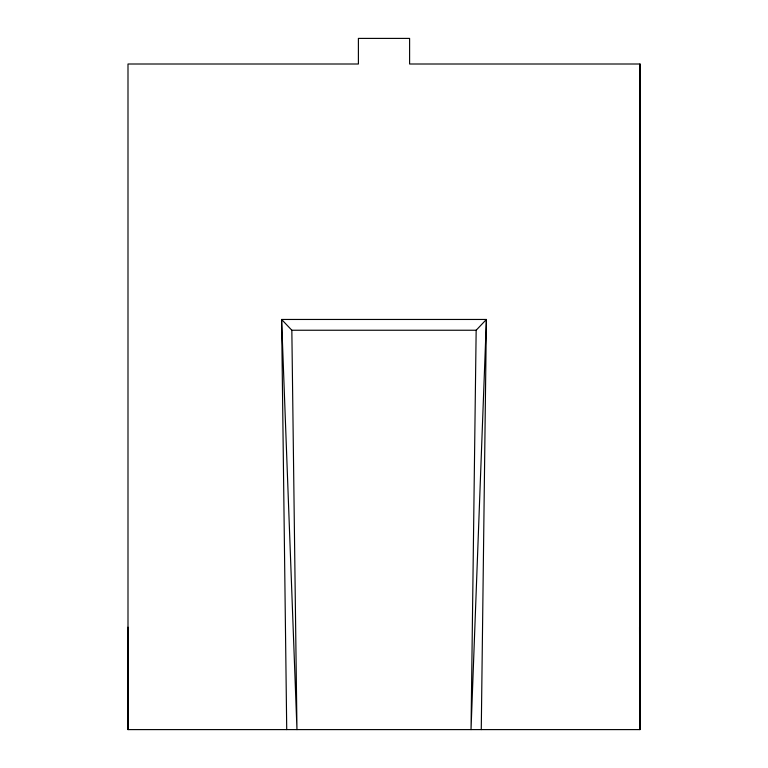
<?xml version="1.0" encoding="UTF-8"?>
<svg xmlns="http://www.w3.org/2000/svg" width="768" height="768" viewBox="0 0 768 768"><rect width="100%" height="100%" fill="white"/><g stroke="black" fill="none" stroke-linecap="round" stroke-linejoin="round"><path stroke-width="1.15" d="M127.997 729.6L127.997 64.003L358.397 64.003L358.397 38.4L409.603 38.4L409.603 64.003L640.003 64.003L639.994 729.6L128.006 729.6L127.997 627.197M640.003 64.003L639.994 729.6L639.542 627.197M481.267 729.6L486.403 319.459L476.16 330.24L471.024 729.59L486.403 319.459L281.597 319.459L286.723 729.6M291.84 330.24L296.966 729.6L281.597 319.459L291.84 330.24L476.16 330.24"/></g></svg>
